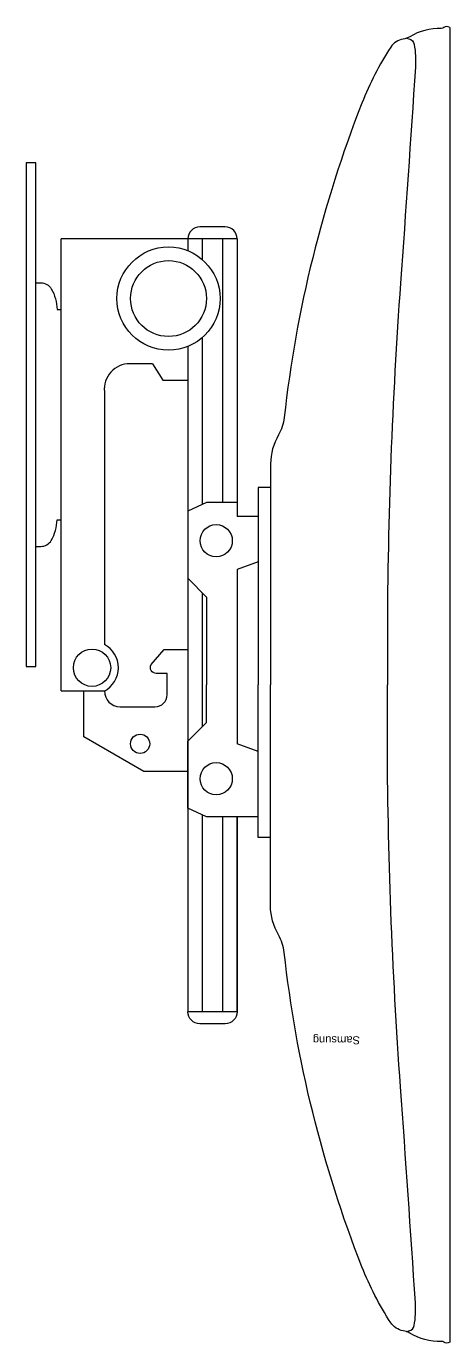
# Model space of a CAD drawing. Header units: inches. Extents: x 38 to 872, y -154 to 346.
# Drawn here: x 38.5 to 75.7, y 230.3 to 346.1 of the extents above; entities that cross this region are included whole.
import ezdxf

# ---------------------------------------------------------------- set-up
doc = ezdxf.new("R2010")
doc.units = ezdxf.units.IN
doc.header["$MEASUREMENT"] = 0
doc.styles.get("Standard").update_dxf_attribs({"font": 'arial.ttf'})

# ---------------------------------------------------------------- blocks, each defined once
blk = doc.blocks.new('Televisor')
at = {"color": 0}
for points in [[(18.02, 98.94, -0.346373), (18.53, 98.94, 0.175403), (18.76, 98.87, -0.142619), (21.53, 98.14, 0.095902), (22.12, 97.93, -0.211796), (23.21, 97.22, -0.05125), (25.75, 92.3, -0.066185), (32.59, 64.65, 0.104381), (33.09, 63.12, -0.129607), (33.8, 60.56)], [(21.81, 98.01), (21.61, 97.95, 0.292323), (21.15, 97.47, 0.06198), (21.04, 95.46, 0.001578), (22.35, 76.48, -0.017538), (23.51, 45.58), (23.51, 41.13)], [(36.73, 69.88, -0.414214), (37.79, 70.93), (40.02, 70.93, -0.414214), (41.08, 69.88)], [(48.42, 41.66, 0.410074), (47.05, 43.05), (43.98, 43.05, 0.410119), (42.89, 41.98), (42.89, 40.12), (43.86, 40.12, -0.57695), (44.31, 39.34), (43.15, 38.01), (41.08, 38.01)], [(21.81, -15.74), (21.61, -15.69, -0.292323), (21.15, -15.2, -0.06198), (21.04, -13.19, -0.001578), (22.35, 5.79, 0.017538), (23.51, 36.69), (23.51, 41.13)], [(44.18, 12.88), (46.19, 12.88, 0.443645), (48.42, 15.34), (48.42, 37.57)], [(54.45, 28.95), (54.02, 28.95, 0.259717), (53.1, 28.43, 0.121719), (52.59, 26.61), (52.22, 26.61)], [(18.02, -16.68, 0.346373), (18.53, -16.68, -0.175403), (18.76, -16.6, 0.142619), (21.53, -15.88, -0.095902), (22.12, -15.66, 0.211796), (23.21, -14.96, 0.05125), (25.75, -10.04, 0.066185), (32.59, 17.62, -0.104381), (33.09, 19.15, 0.129607), (33.8, 21.7)], [(54.45, 5.77), (54.02, 5.77, -0.259717), (53.1, 6.29, -0.121719), (52.59, 8.11), (52.22, 8.11)], [(36.73, 1.91, 0.414214), (37.79, 0.85), (40.02, 0.85, 0.414214), (41.08, 1.91)]]:
    blk.add_lwpolyline(points, format="xyb", dxfattribs=at)
for points in [[(18.02, -16.68), (18.02, 98.94)], [(36.73, 52.74), (36.73, 69.88)], [(36.73, 69.88), (41.08, 69.88)], [(36.73, 69.88), (36.73, 52.74)], [(38, 69.88), (38, 52.74)], [(39.81, 52.57), (39.81, 69.88)], [(41.08, 11.35), (41.08, 69.88)], [(33.8, 60.56), (33.8, 41.13)], [(33.8, 54.55), (34.89, 54.55), (34.89, 41.13)], [(34.89, 52.74), (39.43, 52.74), (41.08, 51.98), (41.08, 46.08), (39.43, 44.43), (39.43, 41.13)], [(41.08, 48.75), (44.94, 48.75), (50.23, 45.69), (50.23, 41.66)], [(34.89, 46.98), (36.73, 46.31)], [(36.73, 30.98), (36.73, 46.31)], [(39.81, 33.02), (39.81, 44.81)], [(33.8, 21.7), (33.8, 41.13)], [(33.8, 23.76), (34.89, 23.76), (34.89, 41.13)], [(36.73, 25.08), (39.43, 25.08), (41.08, 25.85), (41.08, 31.75), (39.43, 33.4), (39.43, 41.13)], [(52.22, 41.66), (48.42, 41.66)], [(52.22, 41.66), (52.22, 1.91)], [(54.45, 39.51), (54.45, -4.79), (55.3, -4.79), (55.3, 39.51), (54.45, 39.51)], [(34.89, 30.31), (36.73, 30.98)], [(34.89, 26.31), (36.73, 26.31)], [(36.73, 1.91), (36.73, 26.31)], [(38, 25.08), (38, 1.91)], [(39.81, 10.58), (39.81, 25.26)], [(44.18, 12.88), (43.28, 14.34), (41.08, 14.34)], [(39.81, 1.91), (39.81, 3.72)], [(41.08, 1.91), (41.08, 2.94)], [(36.73, 1.91), (41.08, 1.91)], [(41.08, 1.91), (52.22, 1.91)]]:
    blk.add_lwpolyline(points, dxfattribs=at)
for centre, radius in [((38.58, 49.38), 1.42), ((45.28, 46.31), 0.848), ((49.51, 39.62), 1.64), ((38.58, 28.45), 1.42), ((42.78, 7.15), 4.54), ((42.78, 7.15), 3.34)]:
    blk.add_circle(centre, radius, dxfattribs=at)
blk.add_arc((49.51, 39.62), 2.32, 117.8571, 242.1429, dxfattribs=at)
at = {"flags": 1}
blk.add_attdef('ID', (25.94, 73.07), '', height=0.704, dxfattribs=at)
blk.add_attdef('MARCA', (25.92, 72.03), '', height=0.704)

msp = doc.modelspace()

# ---------------------------------------------------------------- block references
at = {"rotation": 180}
msp.add_blockref('Televisor', (93.75, 329.32), dxfattribs=at).add_auto_attribs({'MARCA': 'Samsung'})

doc.saveas('drawing.dxf')
